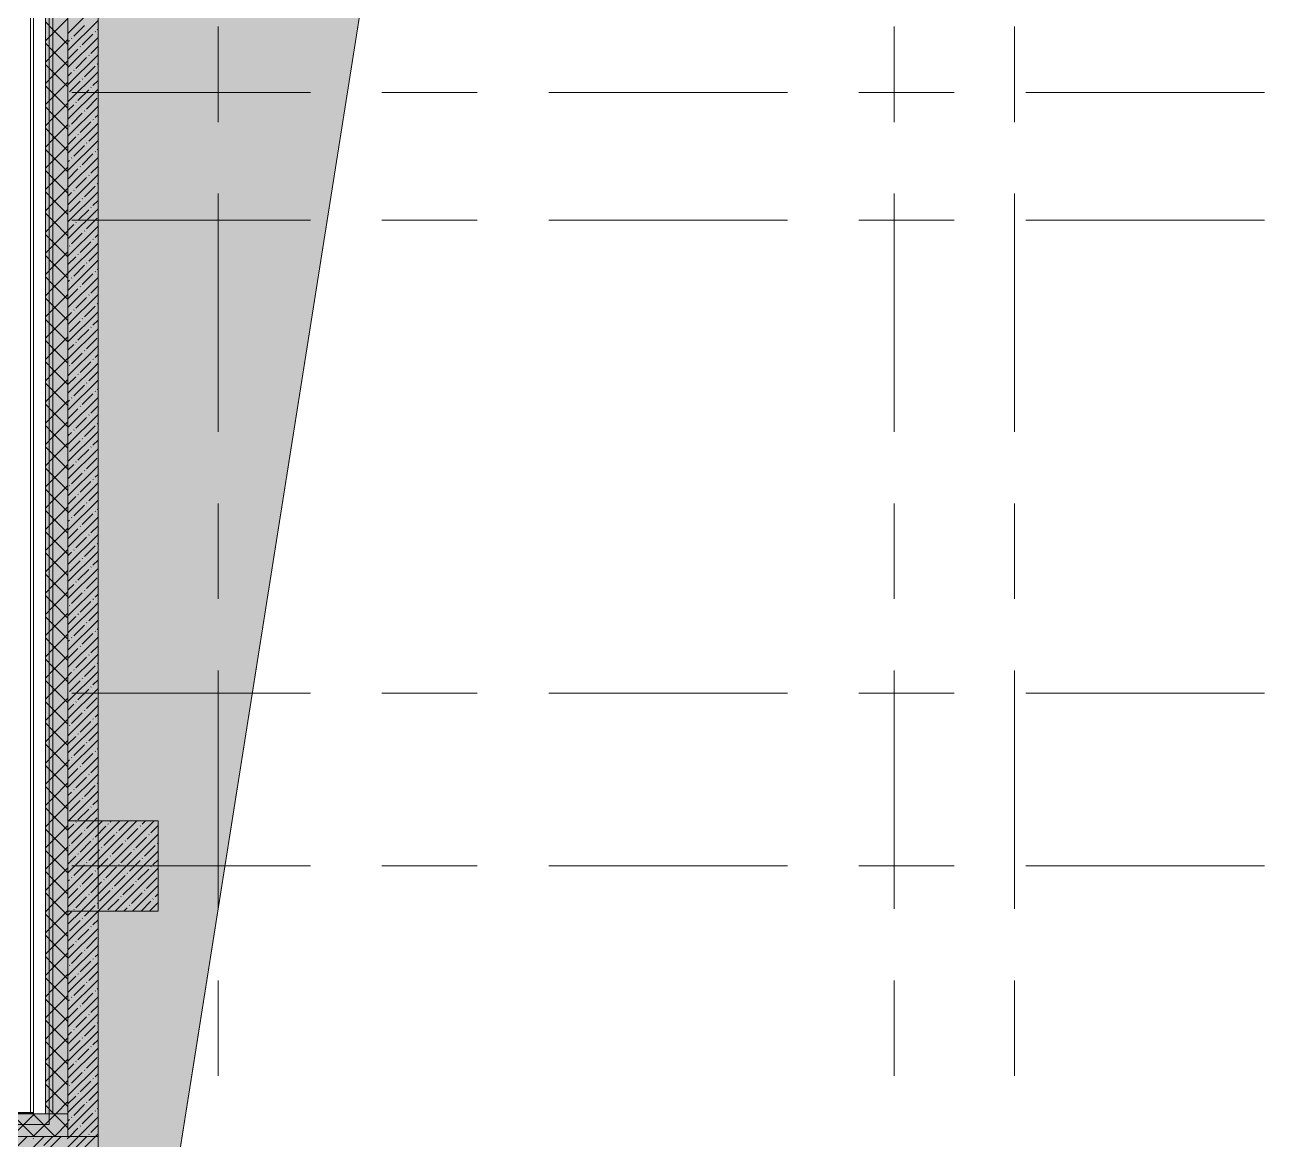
# Model space of a CAD drawing. Header units: millimetres. Extents: x -3817 to 677485, y -22715 to 103890.
# Drawn here: x 594061 to 602445, y 17054 to 24475 of the extents above; entities that cross this region are included whole.
import ezdxf

# ---------------------------------------------------------------- set-up
doc = ezdxf.new("R2010")
doc.units = ezdxf.units.MM
doc.layers.add('PDF _Геометрия', color=7, linetype='Continuous', true_color=0x1d1d1d)
doc.layers.add('PDF _Сплошная заливка', color=7, linetype='Continuous', true_color=0xffffff)

msp = doc.modelspace()

# ---------------------------------------------------------------- hatches: boundary and pattern name
at = {"layer": 'PDF _Сплошная заливка', "transparency": 33554559}
for points in [[(594195.5, 17226.9), (594245.5, 17226.9), (594245.5, 29126.9), (594195.5, 29126.9), (594195.5, 17234.9)], [(594345.5, 17076.9), (594345.5, 17226.9), (590928.1, 17226.9), (590928.1, 17076.9), (593408.5, 17076.9)], [(594545.5, 16856.9), (594545.5, 17076.9), (590945.5, 17076.9), (590945.5, 16856.9), (593408.5, 16856.9)]]:
    msp.add_hatch(color=256, dxfattribs=at).paths.add_polyline_path(points)
at = {"layer": 'PDF _Сплошная заливка', "true_color": 0x8d9194, "transparency": 33554559}
msp.add_hatch(color=252, dxfattribs=at).paths.add_polyline_path([(594545.5, 13545.5), (596590.4, 26456.9), (617835.1, 28776.9), (612945.5, 28776.9), (612945.5, 28376.9), (612345.5, 28376.9), (612345.5, 28776.9), (606945.5, 28776.9), (606945.5, 28376.9), (606345.5, 28376.9), (606345.5, 28776.9), (600945.7, 28776.9), (600945.7, 28376.9), (600345.5, 28376.9), (600345.5, 28776.9), (594945.5, 28776.9), (594945.5, 28376.9), (594545.5, 28376.9), (594545.5, 25176.9), (594945.5, 25176.9), (594945.5, 24576.9), (594545.5, 24576.9), (594545.5, 19176.9), (594945.5, 19176.9), (594945.5, 18576.9), (594545.5, 18576.9), (594545.5, 16295.3)])
at = {"layer": 'PDF _Сплошная заливка', "transparency": 33554559}
h = msp.add_hatch(color=256, dxfattribs=at)
h.paths.add_polyline_path([(594345.5, 17076.9), (594545.5, 17076.9), (594545.5, 18576.9), (594345.5, 18576.9)], flags=0)
h.paths.add_polyline_path([(594545.5, 19176.9), (594545.5, 24576.9), (594345.5, 24576.9), (594345.5, 19176.9), (594509.1, 19176.9)], flags=0)
h.paths.add_polyline_path([(594348.1, 25176.9), (594545.5, 25176.9), (594545.5, 28376.9), (594345.5, 28376.9), (594345.5, 25176.9)], flags=0)

# ---------------------------------------------------------------- linework, layer by layer
at = {"layer": 'PDF _Геометрия', "color": 9, "lineweight": 9, "true_color": 0xc0c0c0}
for points in [[(594165.5, 25276.9), (594345.5, 25276.9), (594345.5, 17076.9), (594545.5, 17076.9), (590945.5, 17076.9), (590945.5, 16856.9), (590945.5, 17076.9), (590928.1, 17076.9), (594345.5, 17076.9), (594345.5, 17226.9), (594345.5, 17234.9), (594345.5, 28976.9), (596745.5, 28976.9), (596745.5, 29226.9), (594345.5, 29226.9), (594115.5, 29226.9), (594095.5, 29226.9), (594095.5, 25765)], [(594095.5, 25018.8), (594095.5, 17234.9), (590928.1, 17234.9)]]:
    msp.add_lwpolyline(points, dxfattribs=at)
at = {"layer": 'PDF _Геометрия', "color": 7, "lineweight": 9}
for points in [[(596745.5, 29101.9), (594220.5, 29101.9), (594220.5, 17155.9), (590928.1, 17155.9)], [(596745.5, 29076.9), (594345.5, 29076.9), (594245.5, 29076.9), (594245.5, 17234.9), (594245.5, 17226.9), (594195.5, 17226.9), (594195.5, 17234.9), (594195.5, 29126.9), (594245.5, 29126.9), (594345.5, 29126.9), (596745.5, 29126.9)], [(594565.5, 13576.9), (594945.5, 13576.9), (594945.5, 14176.9), (594645.5, 14176.9), (596590.4, 26456.9), (618430.3, 28841.9)], [(594545.5, 24576.9), (594545.5, 19176.9), (594945.5, 19176.9), (594945.5, 18576.9), (594545.5, 18576.9), (594545.5, 13545.5), (596590.4, 26456.9)], [(594115.5, 25018.8), (594115.5, 17234.9), (594115.5, 17229.9), (594115.5, 17226.9), (594195.5, 17226.9)], [(594115.5, 17229.9), (590928.1, 17229.9)], [(594245.5, 17226.9), (594345.5, 17226.9), (594245.5, 17226.9), (594195.5, 17226.9), (594115.5, 17226.9), (590928.1, 17226.9)], [(594095.5, 17234.9), (594115.5, 17234.9)]]:
    msp.add_lwpolyline(points, dxfattribs=at)
at = {"layer": 'PDF _Геометрия', "lineweight": 9}
for points in [[(594345.5, 24420.4), (594501.9, 24576.9), (594945.5, 25020.4)], [(594195.5, 24370.7), (594245.5, 24420.7), (594345.5, 24520.7)], [(594345.5, 24346.4), (594245.5, 24446.4), (594195.5, 24496.4)], [(594345.5, 24306.3), (594545.5, 24506.3)], [(594383.7, 24401.6), (594455, 24472.9)], [(594440.7, 24344.6), (594512, 24415.8)], [(594526.2, 24430.1), (594528.6, 24432.5)], [(594540.5, 24444.4), (594545.5, 24449.3)], [(594195.5, 24229.3), (594245.5, 24279.3), (594345.5, 24379.3)], [(594345.5, 24205), (594245.5, 24305), (594195.5, 24355)], [(594345.5, 24192.3), (594545.5, 24392.3)], [(594345.5, 24363.4), (594355.2, 24373.1)], [(594345.5, 24249.3), (594412.2, 24316)], [(594369.4, 24387.3), (594371.8, 24389.7)], [(594426.5, 24330.3), (594428.8, 24332.7)], [(594497.7, 24287.5), (594545.5, 24335.3)], [(594195.5, 24087.9), (594245.5, 24137.9), (594345.5, 24237.9)], [(594345.5, 24078.2), (594545.5, 24278.2)], [(594397.9, 24187.7), (594469.2, 24259)], [(594483.5, 24273.3), (594485.8, 24275.6)], [(594345.5, 24063.6), (594245.5, 24163.6), (594195.5, 24213.6)], [(594345.5, 23964.2), (594545.5, 24164.2)], [(594345.5, 24135.3), (594369.4, 24159.2)], [(594383.7, 24173.5), (594386.1, 24175.9)], [(594455, 24130.7), (594526.2, 24202)], [(594540.5, 24216.3), (594542.9, 24218.6)], [(594195.5, 23946.4), (594245.5, 23996.4), (594345.5, 24096.4)], [(594345.5, 23922.2), (594245.5, 24022.2), (594195.5, 24072.2)], [(594355.2, 24030.9), (594426.5, 24102.2)], [(594440.7, 24116.5), (594443.1, 24118.8)], [(594512, 24073.7), (594545.5, 24107.2)], [(594345.5, 23850.1), (594545.5, 24050.1)], [(594412.2, 23973.9), (594483.5, 24045.2)], [(594469.2, 23916.9), (594540.5, 23988.2)], [(594497.7, 24059.4), (594500.1, 24061.8)], [(594195.5, 23805), (594245.5, 23855), (594345.5, 23955)], [(594345.5, 23780.7), (594245.5, 23880.7), (594195.5, 23930.7)], [(594345.5, 23907.2), (594383.7, 23945.4)], [(594345.5, 23736.1), (594545.5, 23936.1)], [(594397.9, 23959.6), (594400.3, 23962)], [(594455, 23902.6), (594457.3, 23905)], [(594195.5, 23663.6), (594245.5, 23713.6), (594345.5, 23813.6)], [(594345.5, 23622), (594545.5, 23822)], [(594369.4, 23817.1), (594440.7, 23888.4)], [(594426.5, 23760.1), (594497.7, 23831.3)], [(594512, 23845.6), (594514.4, 23848)], [(594526.2, 23859.9), (594545.5, 23879.1)], [(594345.5, 23639.3), (594245.5, 23739.3), (594195.5, 23789.3)], [(594345.5, 23679.1), (594397.9, 23731.5)], [(594355.2, 23802.8), (594357.5, 23805.2)], [(594412.2, 23745.8), (594414.6, 23748.2)], [(594483.5, 23703), (594545.5, 23765)], [(594195.5, 23522.2), (594245.5, 23572.2), (594345.5, 23672.2)], [(594345.5, 23497.9), (594245.5, 23597.9), (594195.5, 23647.9)], [(594345.5, 23508), (594545.5, 23708)], [(594383.7, 23603.2), (594455, 23674.5)], [(594469.2, 23688.8), (594471.6, 23691.1)], [(594540.5, 23646), (594545.5, 23651)], [(594345.5, 23393.9), (594545.5, 23593.9)], [(594345.5, 23565), (594355.2, 23574.7)], [(594369.4, 23589), (594371.8, 23591.4)], [(594440.7, 23546.2), (594512, 23617.5)], [(594526.2, 23631.8), (594528.6, 23634.1)], [(594195.5, 23380.8), (594245.5, 23430.8), (594345.5, 23530.8)], [(594345.5, 23356.5), (594245.5, 23456.5), (594195.5, 23506.5)], [(594345.5, 23451), (594412.2, 23517.7)], [(594345.5, 23279.9), (594545.5, 23479.9)], [(594426.5, 23532), (594428.8, 23534.3)], [(594483.5, 23474.9), (594485.8, 23477.3)], [(594497.7, 23489.2), (594545.5, 23536.9)], [(594397.9, 23389.4), (594469.2, 23460.7)], [(594455, 23332.4), (594526.2, 23403.7)], [(594540.5, 23417.9), (594542.9, 23420.3)], [(594195.5, 23239.3), (594245.5, 23289.3), (594345.5, 23389.3)], [(594345.5, 23215), (594245.5, 23315), (594195.5, 23365)], [(594345.5, 23165.8), (594545.5, 23365.8)], [(594345.5, 23336.9), (594369.4, 23360.9)], [(594383.7, 23375.1), (594386.1, 23377.5)], [(594440.7, 23318.1), (594443.1, 23320.5)], [(594512, 23275.3), (594545.5, 23308.8)], [(594195.5, 23097.9), (594245.5, 23147.9), (594345.5, 23247.9)], [(594345.5, 23051.8), (594545.5, 23251.8)], [(594355.2, 23232.6), (594426.5, 23303.9)], [(594412.2, 23175.6), (594483.5, 23246.8)], [(594497.7, 23261.1), (594500.1, 23263.5)], [(594345.5, 23073.6), (594245.5, 23173.6), (594195.5, 23223.6)], [(594345.5, 23108.8), (594383.7, 23147)], [(594397.9, 23161.3), (594400.3, 23163.7)], [(594469.2, 23118.5), (594540.5, 23189.8)], [(594195.5, 22956.5), (594245.5, 23006.5), (594345.5, 23106.5)], [(594345.5, 22932.2), (594245.5, 23032.2), (594195.5, 23082.2)], [(594345.5, 22937.7), (594545.5, 23137.7)], [(594369.4, 23018.7), (594440.7, 23090)], [(594455, 23104.3), (594457.3, 23106.6)], [(594526.2, 23061.5), (594545.5, 23080.7)], [(594345.5, 22823.7), (594545.5, 23023.7)], [(594355.2, 23004.5), (594357.5, 23006.9)], [(594426.5, 22961.7), (594497.7, 23033)], [(594512, 23047.3), (594514.4, 23049.6)], [(594195.5, 22815.1), (594245.5, 22865.1), (594345.5, 22965.1)], [(594345.5, 22790.8), (594245.5, 22890.8), (594195.5, 22940.8)], [(594345.5, 22880.7), (594397.9, 22933.2)], [(594345.5, 22709.6), (594545.5, 22909.6)], [(594412.2, 22947.5), (594414.6, 22949.8)], [(594469.2, 22890.4), (594471.6, 22892.8)], [(594483.5, 22904.7), (594545.5, 22966.7)], [(594195.5, 22673.7), (594245.5, 22723.7), (594345.5, 22823.7)], [(594383.7, 22804.9), (594455, 22876.2)], [(594440.7, 22747.9), (594512, 22819.2)], [(594526.2, 22833.4), (594528.6, 22835.8)], [(594540.5, 22847.7), (594545.5, 22852.6)], [(594345.5, 22649.4), (594245.5, 22749.4), (594195.5, 22799.4)], [(594345.5, 22595.6), (594545.5, 22795.6)], [(594345.5, 22766.7), (594355.2, 22776.4)], [(594369.4, 22790.6), (594371.8, 22793)], [(594426.5, 22733.6), (594428.8, 22736)], [(594497.7, 22690.8), (594545.5, 22738.6)], [(594195.5, 22532.2), (594245.5, 22582.2), (594345.5, 22682.2)], [(594345.5, 22507.9), (594245.5, 22607.9), (594195.5, 22657.9)], [(594345.5, 22652.6), (594412.2, 22719.4)], [(594345.5, 22481.5), (594545.5, 22681.5)], [(594397.9, 22591.1), (594469.2, 22662.3)], [(594483.5, 22676.6), (594485.8, 22679)], [(594345.5, 22367.5), (594545.5, 22567.5)], [(594345.5, 22538.6), (594369.4, 22562.5)], [(594383.7, 22576.8), (594386.1, 22579.2)], [(594455, 22534), (594526.2, 22605.3)], [(594540.5, 22619.6), (594542.9, 22621.9)], [(594195.5, 22390.8), (594245.5, 22440.8), (594345.5, 22540.8)], [(594345.5, 22366.5), (594245.5, 22466.5), (594195.5, 22516.5)], [(594355.2, 22434.2), (594426.5, 22505.5)], [(594440.7, 22519.8), (594443.1, 22522.1)], [(594512, 22477), (594545.5, 22510.5)], [(594195.5, 22249.4), (594245.5, 22299.4), (594345.5, 22399.4)], [(594345.5, 22253.4), (594545.5, 22453.5)], [(594412.2, 22377.2), (594483.5, 22448.5)], [(594469.2, 22320.2), (594540.5, 22391.5)], [(594497.7, 22462.7), (594500.1, 22465.1)], [(594345.5, 22225.1), (594245.5, 22325.1), (594195.5, 22375.1)], [(594345.5, 22310.5), (594383.7, 22348.7)], [(594345.5, 22139.4), (594545.5, 22339.4)], [(594397.9, 22363), (594400.3, 22365.3)], [(594455, 22305.9), (594457.3, 22308.3)], [(594195.5, 22108), (594245.5, 22158), (594345.5, 22258)], [(594345.5, 22083.7), (594245.5, 22183.7), (594195.5, 22233.7)], [(594345.5, 22025.4), (594545.5, 22225.4)], [(594369.4, 22220.4), (594440.7, 22291.7)], [(594426.5, 22163.4), (594497.7, 22234.6)], [(594512, 22248.9), (594514.4, 22251.3)], [(594526.2, 22263.2), (594545.5, 22282.4)], [(594345.5, 22082.4), (594397.9, 22134.9)], [(594355.2, 22206.1), (594357.5, 22208.5)], [(594412.2, 22149.1), (594414.6, 22151.5)], [(594483.5, 22106.3), (594545.5, 22168.3)], [(594195.5, 21966.5), (594245.5, 22016.5), (594345.5, 22116.5)], [(594345.5, 21942.3), (594245.5, 22042.3), (594195.5, 22092.3)], [(594345.5, 21911.3), (594545.5, 22111.3)], [(594383.7, 22006.6), (594455, 22077.8)], [(594469.2, 22092.1), (594471.6, 22094.5)], [(594540.5, 22049.3), (594545.5, 22054.3)], [(594195.5, 21825.1), (594245.5, 21875.1), (594345.5, 21975.1)], [(594345.5, 21797.3), (594545.5, 21997.3)], [(594345.5, 21968.3), (594355.2, 21978)], [(594369.4, 21992.3), (594371.8, 21994.7)], [(594440.7, 21949.5), (594512, 22020.8)], [(594526.2, 22035.1), (594528.6, 22037.4)], [(594345.5, 21800.8), (594245.5, 21900.8), (594195.5, 21950.8)], [(594345.5, 21854.3), (594412.2, 21921)], [(594426.5, 21935.3), (594428.8, 21937.6)], [(594497.7, 21892.5), (594545.5, 21940.2)], [(594195.5, 21683.7), (594245.5, 21733.7), (594345.5, 21833.7)], [(594345.5, 21659.4), (594245.5, 21759.4), (594195.5, 21809.4)], [(594345.5, 21683.2), (594545.5, 21883.2)], [(594397.9, 21792.7), (594469.2, 21864)], [(594455, 21735.7), (594526.2, 21807)], [(594483.5, 21878.2), (594485.8, 21880.6)], [(594540.5, 21821.2), (594542.9, 21823.6)], [(594345.5, 21569.2), (594545.5, 21769.2)], [(594345.5, 21740.2), (594369.4, 21764.2)], [(594383.7, 21778.5), (594386.1, 21780.8)], [(594440.7, 21721.4), (594443.1, 21723.8)], [(594195.5, 21542.3), (594245.5, 21592.3), (594345.5, 21692.3)], [(594345.5, 21518), (594245.5, 21618), (594195.5, 21668)], [(594345.5, 21455.1), (594545.5, 21655.1)], [(594355.2, 21635.9), (594426.5, 21707.2)], [(594412.2, 21578.9), (594483.5, 21650.1)], [(594497.7, 21664.4), (594500.1, 21666.8)], [(594512, 21678.7), (594545.5, 21712.1)], [(594195.5, 21400.9), (594245.5, 21450.9), (594345.5, 21550.9)], [(594345.5, 21512.1), (594383.7, 21550.4)], [(594397.9, 21564.6), (594400.3, 21567)], [(594469.2, 21521.8), (594540.5, 21593.1)], [(594345.5, 21376.6), (594245.5, 21476.6), (594195.5, 21526.6)], [(594345.5, 21341.1), (594545.5, 21541.1)], [(594369.4, 21422), (594440.7, 21493.3)], [(594455, 21507.6), (594457.3, 21510)], [(594526.2, 21464.8), (594545.5, 21484)], [(594195.5, 21259.4), (594245.5, 21309.4), (594345.5, 21409.4)], [(594345.5, 21235.1), (594245.5, 21335.1), (594195.5, 21385.1)], [(594345.5, 21227), (594545.5, 21427)], [(594355.2, 21407.8), (594357.5, 21410.2)], [(594426.5, 21365), (594497.7, 21436.3)], [(594512, 21450.6), (594514.4, 21452.9)], [(594345.5, 21284), (594397.9, 21336.5)], [(594345.5, 21113), (594545.5, 21313)], [(594412.2, 21350.8), (594414.6, 21353.1)], [(594483.5, 21308), (594545.5, 21370)], [(594195.5, 21118), (594245.5, 21168), (594345.5, 21268)], [(594345.5, 21093.7), (594245.5, 21193.7), (594195.5, 21243.7)], [(594383.7, 21208.2), (594455, 21279.5)], [(594440.7, 21151.2), (594512, 21222.5)], [(594469.2, 21293.7), (594471.6, 21296.1)], [(594526.2, 21236.7), (594528.6, 21239.1)], [(594540.5, 21251), (594545.5, 21255.9)], [(594345.5, 20998.9), (594545.5, 21198.9)], [(594345.5, 21170), (594355.2, 21179.7)], [(594369.4, 21193.9), (594371.8, 21196.3)], [(594426.5, 21136.9), (594428.8, 21139.3)], [(594497.7, 21094.2), (594545.5, 21141.9)], [(594195.5, 20976.6), (594245.5, 21026.6), (594345.5, 21126.6)], [(594345.5, 20952.3), (594245.5, 21052.3), (594195.5, 21102.3)], [(594345.5, 21055.9), (594412.2, 21122.7)], [(594345.5, 20884.9), (594545.5, 21084.9)], [(594397.9, 20994.4), (594469.2, 21065.6)], [(594483.5, 21079.9), (594485.8, 21082.3)], [(594195.5, 20835.2), (594245.5, 20885.2), (594345.5, 20985.2)], [(594345.5, 20770.8), (594545.5, 20970.8)], [(594345.5, 20941.9), (594369.4, 20965.9)], [(594383.7, 20980.1), (594386.1, 20982.5)], [(594455, 20937.3), (594526.2, 21008.6)], [(594540.5, 21022.9), (594542.9, 21025.2)], [(594345.5, 20810.9), (594245.5, 20910.9), (594195.5, 20960.9)], [(594355.2, 20837.5), (594426.5, 20908.8)], [(594440.7, 20923.1), (594443.1, 20925.5)], [(594512, 20880.3), (594545.5, 20913.8)], [(594195.5, 20693.8), (594245.5, 20743.8), (594345.5, 20843.8)], [(594345.5, 20669.5), (594245.5, 20769.5), (594195.5, 20819.5)], [(594345.5, 20656.8), (594545.5, 20856.8)], [(594412.2, 20780.5), (594483.5, 20851.8)], [(594469.2, 20723.5), (594540.5, 20794.8)], [(594497.7, 20866.1), (594500.1, 20868.4)], [(594345.5, 20713.8), (594383.7, 20752)], [(594345.5, 20542.7), (594545.5, 20742.7)], [(594397.9, 20766.3), (594400.3, 20768.6)], [(594455, 20709.2), (594457.3, 20711.6)], [(594195.5, 20552.3), (594245.5, 20602.3), (594345.5, 20702.3)], [(594345.5, 20528), (594245.5, 20628), (594195.5, 20678)], [(594345.5, 20428.7), (594545.5, 20628.7)], [(594369.4, 20623.7), (594440.7, 20695)], [(594426.5, 20566.7), (594497.7, 20638)], [(594512, 20652.2), (594514.4, 20654.6)], [(594526.2, 20666.5), (594545.5, 20685.7)], [(594195.5, 20410.9), (594245.5, 20460.9), (594345.5, 20560.9)], [(594355.2, 20609.4), (594357.5, 20611.8)], [(594412.2, 20552.4), (594414.6, 20554.8)], [(594483.5, 20509.7), (594545.5, 20571.6)], [(594345.5, 20386.6), (594245.5, 20486.6), (594195.5, 20536.6)], [(594345.5, 20485.7), (594397.9, 20538.2)], [(594345.5, 20314.6), (594545.5, 20514.6)], [(594383.7, 20409.9), (594455, 20481.1)], [(594469.2, 20495.4), (594471.6, 20497.8)], [(594195.5, 20269.5), (594245.5, 20319.5), (594345.5, 20419.5)], [(594345.5, 20245.2), (594245.5, 20345.2), (594195.5, 20395.2)], [(594345.5, 20200.6), (594545.5, 20400.6)], [(594345.5, 20371.6), (594355.2, 20381.3)], [(594369.4, 20395.6), (594371.8, 20398)], [(594440.7, 20352.8), (594512, 20424.1)], [(594526.2, 20438.4), (594528.6, 20440.7)], [(594540.5, 20452.6), (594545.5, 20457.6)], [(594345.5, 20257.6), (594412.2, 20324.3)], [(594426.5, 20338.6), (594428.8, 20341)], [(594497.7, 20295.8), (594545.5, 20343.5)], [(594195.5, 20128.1), (594245.5, 20178.1), (594345.5, 20278.1)], [(594345.5, 20103.8), (594245.5, 20203.8), (594195.5, 20253.8)], [(594345.5, 20086.5), (594545.5, 20286.5)], [(594397.9, 20196), (594469.2, 20267.3)], [(594455, 20139), (594526.2, 20210.3)], [(594483.5, 20281.6), (594485.8, 20283.9)], [(594540.5, 20224.5), (594542.9, 20226.9)], [(594195.5, 19986.6), (594245.5, 20036.6), (594345.5, 20136.6)], [(594345.5, 19972.5), (594545.5, 20172.5)], [(594345.5, 20143.5), (594369.4, 20167.5)], [(594383.7, 20181.8), (594386.1, 20184.1)], [(594440.7, 20124.7), (594443.1, 20127.1)], [(594345.5, 19962.4), (594245.5, 20062.4), (594195.5, 20112.4)], [(594345.5, 19858.4), (594545.5, 20058.4)], [(594355.2, 20039.2), (594426.5, 20110.5)], [(594412.2, 19982.2), (594483.5, 20053.5)], [(594497.7, 20067.7), (594500.1, 20070.1)], [(594512, 20082), (594545.5, 20115.4)], [(594195.5, 19845.2), (594245.5, 19895.2), (594345.5, 19995.2)], [(594345.5, 19820.9), (594245.5, 19920.9), (594195.5, 19970.9)], [(594397.9, 19967.9), (594400.3, 19970.3)], [(594469.2, 19925.2), (594540.5, 19996.4)], [(594345.5, 19915.4), (594383.7, 19953.7)], [(594345.5, 19744.4), (594545.5, 19944.4)], [(594369.4, 19825.4), (594440.7, 19896.6)], [(594455, 19910.9), (594457.3, 19913.3)], [(594526.2, 19868.1), (594545.5, 19887.3)], [(594195.5, 19703.8), (594245.5, 19753.8), (594345.5, 19853.8)], [(594345.5, 19679.5), (594245.5, 19779.5), (594195.5, 19829.5)], [(594345.5, 19630.3), (594545.5, 19830.3)], [(594355.2, 19811.1), (594357.5, 19813.5)], [(594426.5, 19768.3), (594497.7, 19839.6)], [(594512, 19853.9), (594514.4, 19856.2)], [(594195.5, 19562.4), (594245.5, 19612.4), (594345.5, 19712.4)], [(594345.5, 19687.3), (594397.9, 19739.8)], [(594345.5, 19516.3), (594545.5, 19716.3)], [(594412.2, 19754.1), (594414.6, 19756.4)], [(594483.5, 19711.3), (594545.5, 19773.3)], [(594345.5, 19538.1), (594245.5, 19638.1), (594195.5, 19688.1)], [(594383.7, 19611.5), (594455, 19682.8)], [(594440.7, 19554.5), (594512, 19625.8)], [(594469.2, 19697.1), (594471.6, 19699.4)], [(594526.2, 19640), (594528.6, 19642.4)], [(594540.5, 19654.3), (594545.5, 19659.2)], [(594195.5, 19421), (594245.5, 19471), (594345.5, 19571)], [(594345.5, 19396.7), (594245.5, 19496.7), (594195.5, 19546.7)], [(594345.5, 19402.2), (594545.5, 19602.2)], [(594345.5, 19573.3), (594355.2, 19583)], [(594369.4, 19597.3), (594371.8, 19599.6)], [(594426.5, 19540.2), (594428.8, 19542.6)], [(594497.7, 19497.5), (594545.5, 19545.2)], [(594345.5, 19459.2), (594412.2, 19526)], [(594345.5, 19288.2), (594545.5, 19488.2)], [(594397.9, 19397.7), (594469.2, 19469)], [(594483.5, 19483.2), (594485.8, 19485.6)], [(594195.5, 19279.5), (594245.5, 19329.5), (594345.5, 19429.5)], [(594345.5, 19255.2), (594245.5, 19355.2), (594195.5, 19405.2)], [(594345.5, 19174.1), (594348.2, 19176.9), (594545.5, 19374.1)], [(594345.5, 19345.2), (594369.4, 19369.2)], [(594383.7, 19383.4), (594386.1, 19385.8)], [(594455, 19340.6), (594526.2, 19411.9)], [(594540.5, 19426.2), (594542.9, 19428.6)], [(594195.5, 19138.1), (594245.5, 19188.1), (594345.5, 19288.1)], [(594355.2, 19240.9), (594426.5, 19312.1)], [(594440.7, 19326.4), (594443.1, 19328.8)], [(594512, 19283.6), (594545.5, 19317.1)], [(594345.5, 19113.8), (594245.5, 19213.8), (594195.5, 19263.8)], [(594345.5, 19060.1), (594462.2, 19176.9), (594545.5, 19260.1)], [(594412.2, 19183.8), (594483.5, 19255.1)], [(594497.7, 19269.4), (594500.1, 19271.7)], [(594195.5, 18996.7), (594245.5, 19046.7), (594345.5, 19146.7)], [(594345.5, 18972.4), (594245.5, 19072.4), (594195.5, 19122.4)], [(594345.5, 18946), (594576.3, 19176.9)], [(594345.5, 18832), (594690.3, 19176.9)], [(594345.5, 18717.9), (594804.4, 19176.9)], [(594345.5, 18603.9), (594918.4, 19176.9)], [(594345.5, 19117.1), (594383.7, 19155.3)], [(594397.9, 19169.6), (594400.3, 19171.9)], [(594469.2, 19126.8), (594519.3, 19176.9), (594540.5, 19198.1)], [(594526.2, 19069.8), (594597.5, 19141.1)], [(594611.8, 19155.3), (594614.2, 19157.7)], [(594626, 19169.6), (594633.3, 19176.9)], [(594683.1, 19112.6), (594747.4, 19176.9)], [(594740.1, 19055.5), (594811.4, 19126.8)], [(594825.6, 19141.1), (594828, 19143.4)], [(594839.9, 19155.3), (594861.4, 19176.9)], [(594896.9, 19098.3), (594945.5, 19146.8)], [(594345.5, 18489.8), (594432.5, 18576.9), (594945.5, 19089.8)], [(594369.4, 19027), (594440.7, 19098.3)], [(594426.5, 18970), (594497.7, 19041.3)], [(594455, 19112.6), (594457.3, 19114.9)], [(594512, 19055.5), (594514.4, 19057.9)], [(594583.3, 19012.8), (594654.6, 19084)], [(594668.8, 19098.3), (594671.2, 19100.7)], [(594725.8, 19041.3), (594728.2, 19043.6)], [(594797.1, 18998.5), (594868.4, 19069.8)], [(594882.7, 19084), (594885, 19086.4)], [(594195.5, 18855.3), (594245.5, 18905.3), (594345.5, 19005.3)], [(594345.5, 18831), (594245.5, 18931), (594195.5, 18981)], [(594355.2, 19012.8), (594357.5, 19015.1)], [(594412.2, 18955.7), (594414.6, 18958.1)], [(594483.5, 18913), (594554.8, 18984.2)], [(594546.5, 18576.9), (594945.5, 18975.8)], [(594569, 18998.5), (594571.4, 19000.9)], [(594640.3, 18955.7), (594711.6, 19027)], [(594697.3, 18898.7), (594768.6, 18970)], [(594782.9, 18984.2), (594785.2, 18986.6)], [(594854.1, 18941.5), (594925.4, 19012.8)], [(594939.7, 19027), (594942, 19029.4)], [(594345.5, 18889), (594397.9, 18941.5)], [(594383.7, 18813.2), (594455, 18884.5)], [(594469.2, 18898.7), (594471.6, 18901.1)], [(594540.5, 18855.9), (594611.8, 18927.2)], [(594597.5, 18798.9), (594668.8, 18870.2)], [(594626, 18941.5), (594628.4, 18943.8)], [(594683.1, 18884.5), (594685.4, 18886.8)], [(594754.3, 18841.7), (594825.6, 18913)], [(594839.9, 18927.2), (594842.3, 18929.6)], [(594896.9, 18870.2), (594899.3, 18872.6)], [(594911.2, 18884.5), (594945.5, 18918.8)], [(594195.5, 18713.9), (594245.5, 18763.9), (594345.5, 18863.9)], [(594345.5, 18689.6), (594245.5, 18789.6), (594195.5, 18839.6)], [(594345.5, 18774.9), (594355.2, 18784.7)], [(594369.4, 18798.9), (594371.8, 18801.3)], [(594440.7, 18756.1), (594512, 18827.4)], [(594526.2, 18841.7), (594528.6, 18844.1)], [(594583.3, 18784.7), (594585.6, 18787)], [(594654.6, 18741.9), (594725.8, 18813.2)], [(594660.6, 18576.9), (594945.5, 18861.7)], [(594740.1, 18827.4), (594742.5, 18829.8)], [(594811.4, 18784.7), (594882.7, 18855.9)], [(594868.4, 18727.6), (594939.7, 18798.9)], [(594195.5, 18572.4), (594245.5, 18622.4), (594345.5, 18722.4)], [(594345.5, 18548.1), (594245.5, 18648.1), (594195.5, 18698.1)], [(594345.5, 18660.9), (594412.2, 18727.6)], [(594426.5, 18741.9), (594428.8, 18744.3)], [(594497.7, 18699.1), (594569, 18770.4)], [(594554.8, 18642.1), (594626, 18713.4)], [(594640.3, 18727.6), (594642.7, 18730)], [(594711.6, 18684.9), (594782.9, 18756.1)], [(594768.6, 18627.8), (594839.9, 18699.1)], [(594774.6, 18576.9), (594945.5, 18747.7)], [(594797.1, 18770.4), (594799.5, 18772.8)], [(594854.1, 18713.4), (594856.5, 18715.7)], [(594397.9, 18599.3), (594469.2, 18670.6)], [(594455, 18542.3), (594489.5, 18576.9), (594526.2, 18613.6)], [(594483.5, 18684.9), (594485.8, 18687.2)], [(594540.5, 18627.8), (594542.9, 18630.2)], [(594611.8, 18585.1), (594683.1, 18656.4)], [(594697.3, 18670.6), (594699.7, 18673)], [(594754.3, 18613.6), (594756.7, 18616)], [(594831.7, 18576.9), (594896.9, 18642.1)], [(594888.7, 18576.9), (594945.5, 18633.6)], [(594911.2, 18656.4), (594913.5, 18658.7)], [(594925.4, 18670.6), (594945.5, 18690.7)], [(594195.5, 18431), (594245.5, 18481), (594345.5, 18581)], [(594345.5, 18406.7), (594245.5, 18506.7), (594195.5, 18556.7)], [(594345.5, 18375.8), (594545.5, 18575.8)], [(594345.5, 18546.8), (594369.4, 18570.8)], [(594383.7, 18585.1), (594386.1, 18587.4)], [(594440.7, 18528), (594443.1, 18530.4)], [(594717.6, 18576.9), (594740.1, 18599.3)], [(594345.5, 18261.7), (594545.5, 18461.7)], [(594355.2, 18442.5), (594426.5, 18513.8)], [(594412.2, 18385.5), (594483.5, 18456.8)], [(594497.7, 18471), (594500.1, 18473.4)], [(594512, 18485.3), (594545.5, 18518.8)], [(594195.5, 18289.6), (594245.5, 18339.6), (594345.5, 18439.6)], [(594345.5, 18265.3), (594245.5, 18365.3), (594195.5, 18415.3)], [(594397.9, 18371.2), (594400.3, 18373.6)], [(594469.2, 18328.5), (594540.5, 18399.7)], [(594195.5, 18148.2), (594245.5, 18198.2), (594345.5, 18298.2)], [(594345.5, 18318.8), (594383.7, 18357)], [(594345.5, 18147.7), (594545.5, 18347.7)], [(594369.4, 18228.7), (594440.7, 18299.9)], [(594455, 18314.2), (594457.3, 18316.6)], [(594526.2, 18271.4), (594545.5, 18290.7)], [(594345.5, 18123.9), (594245.5, 18223.9), (594195.5, 18273.9)], [(594345.5, 18033.6), (594545.5, 18233.6)], [(594355.2, 18214.4), (594357.5, 18216.8)], [(594426.5, 18171.6), (594497.7, 18242.9)], [(594512, 18257.2), (594514.4, 18259.6)], [(594195.5, 18006.7), (594245.5, 18056.7), (594345.5, 18156.7)], [(594345.5, 17982.5), (594245.5, 18082.5), (594195.5, 18132.5)], [(594345.5, 18090.7), (594397.9, 18143.1)], [(594345.5, 17919.6), (594545.5, 18119.6)], [(594412.2, 18157.4), (594414.6, 18159.8)], [(594483.5, 18114.6), (594545.5, 18176.6)], [(594383.7, 18014.8), (594455, 18086.1)], [(594440.7, 17957.8), (594512, 18029.1)], [(594469.2, 18100.4), (594471.6, 18102.7)], [(594526.2, 18043.3), (594528.6, 18045.7)], [(594540.5, 18057.6), (594545.5, 18062.6)], [(594195.5, 17865.3), (594245.5, 17915.3), (594345.5, 18015.3)], [(594345.5, 17841), (594245.5, 17941), (594195.5, 17991)], [(594345.5, 17805.5), (594545.5, 18005.5)], [(594345.5, 17976.6), (594355.2, 17986.3)], [(594369.4, 18000.6), (594371.8, 18002.9)], [(594426.5, 17943.5), (594428.8, 17945.9)], [(594497.7, 17900.8), (594545.5, 17948.5)], [(594195.5, 17723.9), (594245.5, 17773.9), (594345.5, 17873.9)], [(594345.5, 17862.6), (594412.2, 17929.3)], [(594345.5, 17691.5), (594545.5, 17891.5)], [(594397.9, 17801), (594469.2, 17872.3)], [(594483.5, 17886.5), (594485.8, 17888.9)], [(594345.5, 17699.6), (594245.5, 17799.6), (594195.5, 17849.6)], [(594345.5, 17577.4), (594545.5, 17777.4)], [(594383.7, 17786.7), (594386.1, 17789.1)], [(594455, 17744), (594526.2, 17815.2)], [(594540.5, 17829.5), (594542.9, 17831.9)], [(594195.5, 17582.5), (594245.5, 17632.5), (594345.5, 17732.5)], [(594345.5, 17558.2), (594245.5, 17658.2), (594195.5, 17708.2)], [(594345.5, 17748.5), (594369.4, 17772.5)], [(594355.2, 17644.2), (594426.5, 17715.4)], [(594440.7, 17729.7), (594443.1, 17732.1)], [(594512, 17686.9), (594545.5, 17720.4)], [(594345.5, 17463.4), (594545.5, 17663.4)], [(594412.2, 17587.1), (594483.5, 17658.4)], [(594497.7, 17672.7), (594500.1, 17675)], [(594195.5, 17441.1), (594245.5, 17491.1), (594345.5, 17591.1)], [(594345.5, 17416.8), (594245.5, 17516.8), (594195.5, 17566.8)], [(594345.5, 17520.4), (594383.7, 17558.6)], [(594345.5, 17349.3), (594545.5, 17549.3)], [(594397.9, 17572.9), (594400.3, 17575.3)], [(594469.2, 17530.1), (594540.5, 17601.4)], [(594195.5, 17299.6), (594245.5, 17349.6), (594345.5, 17449.6)], [(594369.4, 17430.3), (594440.7, 17501.6)], [(594426.5, 17373.3), (594497.7, 17444.6)], [(594455, 17515.9), (594457.3, 17518.2)], [(594512, 17458.8), (594514.4, 17461.2)], [(594526.2, 17473.1), (594545.5, 17492.3)], [(594345.5, 17275.3), (594245.5, 17375.3), (594195.5, 17425.3)], [(594345.5, 17235.3), (594545.5, 17435.3)], [(594355.2, 17416.1), (594357.5, 17418.4)], [(594412.2, 17359), (594414.6, 17361.4)], [(594483.5, 17316.3), (594545.5, 17378.3)], [(594114.1, 17076.9), (594264.1, 17226.9), (594345.5, 17308.2)], [(594345.5, 17133.9), (594252.5, 17226.9), (594245.5, 17233.9), (594195.5, 17283.9)], [(594345.5, 17292.3), (594397.9, 17344.8)], [(594345.5, 17121.2), (594545.5, 17321.2)], [(594383.7, 17216.5), (594455, 17287.8)], [(594469.2, 17302), (594471.6, 17304.4)], [(594119.7, 17076.9), (593969.7, 17226.9)], [(593972.7, 17076.9), (594122.7, 17226.9)], [(594261.1, 17076.9), (594111.1, 17226.9)], [(594195.1, 16856.9), (594415.1, 17076.9), (594545.5, 17207.2)], [(594369.4, 17202.2), (594371.8, 17204.6)], [(594440.7, 17159.5), (594512, 17230.7)], [(594526.2, 17245), (594528.6, 17247.4)], [(594540.5, 17259.3), (594545.5, 17264.2)], [(594255.5, 17076.9), (594345.5, 17166.8)], [(594340.9, 17059.7), (594358.1, 17076.9), (594412.2, 17130.9)], [(594345.5, 17178.3), (594355.2, 17188)], [(594426.5, 17145.2), (594428.8, 17147.6)], [(594497.7, 17102.4), (594545.5, 17150.2)], [(593853, 16856.9), (594073, 17076.9)], [(593967, 16856.9), (594187, 17076.9)], [(594081.1, 16856.9), (594301.1, 17076.9)], [(594112.8, 17059.7), (594115.2, 17062)], [(594127.1, 17073.9), (594130, 17076.9)], [(594184.1, 17016.9), (594244.1, 17076.9)], [(594309.2, 16856.9), (594529.2, 17076.9), (594545.5, 17093.1)], [(594397.9, 17002.6), (594469.2, 17073.9)], [(594483.5, 17088.2), (594485.8, 17090.5)]]:
    msp.add_lwpolyline(points, dxfattribs=at)
at = {"layer": 'PDF _Геометрия', "color": 253, "lineweight": 9, "true_color": 0xaaaaaa}
for points in [[(594545.5, 23830.3), (594545.5, 24465.3)], [(595345.5, 23830.3), (595345.5, 24465.3)], [(599845.5, 23830.3), (599845.5, 24465.3)], [(600645.5, 23830.3), (600645.5, 24465.3)], [(594371.4, 24026.9), (595958.9, 24026.9)], [(596435.2, 24026.9), (597070.2, 24026.9)], [(597546.4, 24026.9), (599133.9, 24026.9)], [(599610.2, 24026.9), (600245.2, 24026.9)], [(600721.4, 24026.9), (602308.9, 24026.9)], [(594545.5, 21766.5), (594545.5, 23354)], [(595345.5, 21766.5), (595345.5, 23354)], [(599845.5, 21766.5), (599845.5, 23354)], [(600645.5, 21766.5), (600645.5, 23354)], [(594371.4, 23176.9), (595958.9, 23176.9)], [(596435.2, 23176.9), (597070.2, 23176.9)], [(597546.4, 23176.9), (599133.9, 23176.9)], [(599610.2, 23176.9), (600245.2, 23176.9)], [(600721.4, 23176.9), (602308.9, 23176.9)], [(594545.5, 20655.3), (594545.5, 21290.3)], [(595345.5, 20655.3), (595345.5, 21290.3)], [(599845.5, 20655.3), (599845.5, 21290.3)], [(600645.5, 20655.3), (600645.5, 21290.3)], [(594545.5, 18591.5), (594545.5, 20179)], [(595345.5, 18591.5), (595345.5, 20179)], [(599845.5, 18591.5), (599845.5, 20179)], [(600645.5, 18591.5), (600645.5, 20179)], [(594371.4, 20026.9), (595958.9, 20026.9)], [(596435.2, 20026.9), (597070.2, 20026.9)], [(597546.4, 20026.9), (599133.9, 20026.9)], [(599610.2, 20026.9), (600245.2, 20026.9)], [(600721.4, 20026.9), (602308.9, 20026.9)], [(594371.4, 18876.9), (595958.9, 18876.9)], [(596435.2, 18876.9), (597070.2, 18876.9)], [(597546.4, 18876.9), (599133.9, 18876.9)], [(599610.2, 18876.9), (600245.2, 18876.9)], [(600721.4, 18876.9), (602308.9, 18876.9)], [(594545.5, 17480.3), (594545.5, 18115.3)], [(595345.5, 17480.3), (595345.5, 18115.3)], [(599845.5, 17480.3), (599845.5, 18115.3)], [(600645.5, 17480.3), (600645.5, 18115.3)]]:
    msp.add_lwpolyline(points, dxfattribs=at)
at = {"layer": 'PDF _Геометрия', "color": 7, "lineweight": 9}
msp.add_lwpolyline([(594945.5, 19176.9), (594345.5, 19176.9), (594345.5, 18576.9), (594945.5, 18576.9)], close=True, dxfattribs=at)
at = {"layer": 'PDF _Сплошная заливка', "lineweight": 35, "transparency": 33554559}
for points in [[(594345.5, 17226.9), (594345.5, 29076.9), (594245.5, 17226.9), (594245.5, 29076.9)], [(594345.5, 18576.9), (594945.5, 18576.9), (594345.5, 19176.9), (594945.5, 19176.9)]]:
    msp.add_solid(points, dxfattribs=at)

doc.saveas('drawing.dxf')
